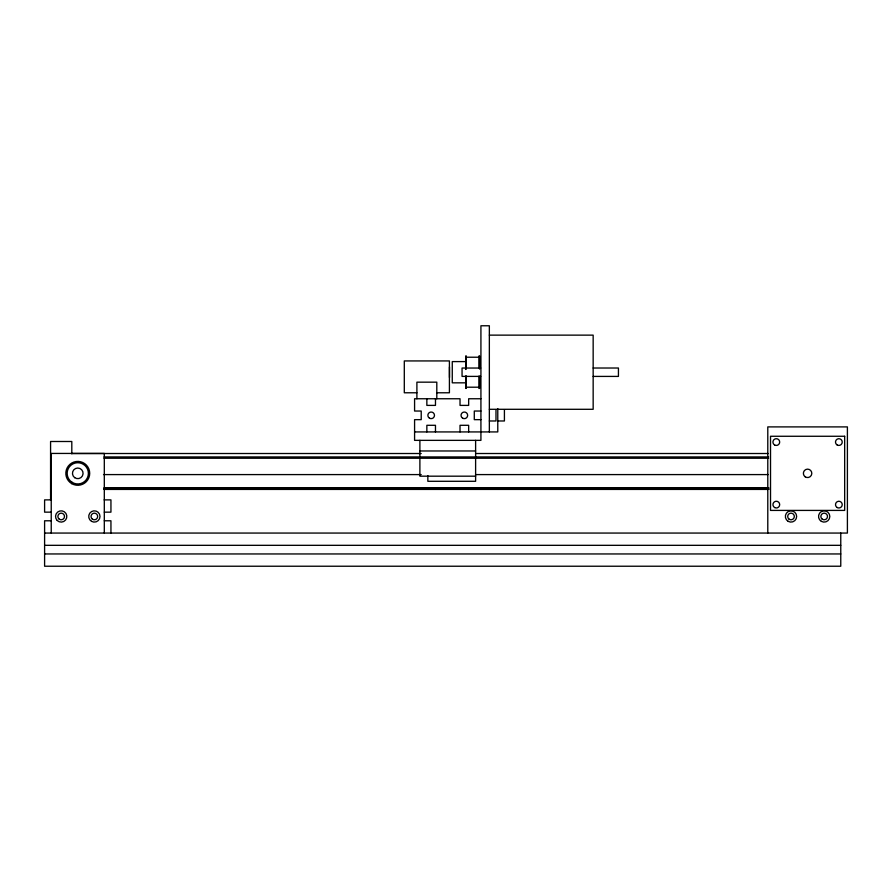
<?xml version="1.0" encoding="UTF-8"?>
<svg xmlns="http://www.w3.org/2000/svg" width="892" height="892" viewBox="0 0 892 892"><rect width="100%" height="100%" fill="white"/><g stroke="black" fill="none" stroke-linecap="round" stroke-linejoin="round"><path stroke-width="1.34" d="M489.351 335.136L593.158 335.136L593.158 409.294L489.351 409.294M466.326 357.224L478.937 357.224M465.669 361.594L452.266 361.594L452.266 382.835L465.669 382.835M593.158 368.017L618.435 368.017L618.435 376.413L593.158 376.413M480.677 368.039L462.056 368.039L462.056 376.391L480.677 376.391M466.326 387.206L478.937 387.206M416.898 392.781L404.299 392.781L404.299 360.937L449.412 360.937L449.412 392.781L436.801 392.781M480.922 398.757L468.657 398.757L468.657 405.392L460.027 405.392L460.027 398.757L414.579 398.757L414.579 411.034L421.214 411.034L421.214 419.653L414.579 419.653L414.579 440.358L480.922 440.358L480.922 325.77L489.351 325.77L489.351 431.929M480.922 411.034L474.288 411.034L474.288 419.653L480.922 419.653M489.351 420.979L495.985 420.979L495.985 409.707M497.781 420.979L504.415 420.979L504.415 409.707M414.579 431.929L497.781 431.929L497.781 408.592M419.887 450.973L475.614 450.973M71.471 453.515L421.214 453.515M475.559 453.515L768.179 453.515M103.996 456.938L768.614 456.938M103.996 458.232L768.614 458.232M103.517 474.589L421.214 474.589M475.559 474.589L768.179 474.589M475.614 476.183L419.887 476.183L419.887 440.358M103.963 488.013L769.06 488.013M104.208 488.125L767.923 488.125M103.963 489.307L769.06 489.307M104.208 489.418L767.923 489.418M51.424 499.877L44.6 499.877L44.6 512.153L51.234 512.153M104.13 499.877L110.942 499.877L110.942 512.153L104.308 512.153M51.234 520.783L44.6 520.783L44.6 566.23L840.766 566.23L840.766 533.059M104.308 520.783L110.942 520.783L110.942 533.059M44.6 533.059L847.4 533.059L847.4 426.9L767.789 426.9L767.789 533.059M44.6 545.324L840.766 545.324M44.6 553.954L840.766 553.954M479.595 355.941L479.595 369.121M479.595 376.268L479.595 388.488M478.937 355.941L478.937 368.329M478.937 376.101L478.937 388.488M475.614 440.358L475.614 481.29L427.848 481.29L427.848 475.67M468.657 431.929L468.657 425.294L460.027 425.294L460.027 431.929M466.326 355.997L466.326 368.998M466.326 376L466.326 388.433M465.669 355.997L465.669 369.466M465.669 376L465.669 388.433M449.49 366.935L449.49 377.506M436.801 398.757L436.801 382.166L416.898 382.166L416.898 398.757M435.474 398.757L435.474 405.392L426.855 405.392L426.855 398.757M435.474 431.929L435.474 425.294L426.855 425.294L426.855 431.929M104.308 533.059L104.308 453.437L51.234 453.437L51.234 533.059M71.806 453.76L71.806 441.495L50.576 441.495L50.576 499.877M844.668 436.266L770.521 436.266L770.521 510.414L844.668 510.414L844.668 436.266M788.182 521.352A5.642 5.642 0 0 0 796.645 516.468A5.642 5.642 0 0 0 788.182 511.584A5.642 5.642 0 0 0 788.182 521.352M789.03 519.133A3.323 3.323 0 0 0 794.304 516.847A3.323 3.323 0 0 0 789.688 513.424A3.323 3.323 0 0 0 789.03 519.133M821.354 521.352A5.642 5.642 0 0 0 829.816 516.468A5.642 5.642 0 0 0 821.354 511.584A5.642 5.642 0 0 0 821.354 521.352M822.201 519.133A3.323 3.323 0 0 0 827.475 516.847A3.323 3.323 0 0 0 822.859 513.424A3.323 3.323 0 0 0 822.201 519.133M837.187 444.985A3.367 3.367 0 0 0 842.238 442.064A3.367 3.367 0 0 0 837.187 439.143A3.367 3.367 0 0 0 837.187 444.985M837.187 507.537A3.367 3.367 0 0 0 842.238 504.616A3.367 3.367 0 0 0 837.187 501.705A3.367 3.367 0 0 0 837.187 507.537M774.624 444.985A3.367 3.367 0 0 0 779.686 442.064A3.367 3.367 0 0 0 774.624 439.143A3.367 3.367 0 0 0 774.624 444.985M774.624 507.537A3.367 3.367 0 0 0 779.686 504.616A3.367 3.367 0 0 0 774.624 501.705A3.367 3.367 0 0 0 774.624 507.537M805.242 476.841A4.215 4.215 0 0 0 811.798 473.63A4.215 4.215 0 0 0 805.744 469.56A4.215 4.215 0 0 0 805.242 476.841M74.705 477.677A5.307 5.307 0 0 0 83.056 473.83A5.307 5.307 0 0 0 75.552 468.523A5.307 5.307 0 0 0 74.705 477.677M72.107 482.316A10.615 10.615 0 0 0 88.386 473.752A10.615 10.615 0 0 0 72.832 463.952A10.615 10.615 0 0 0 72.107 482.316M57.199 520.46A5.642 5.642 0 0 0 66.632 517.929A5.642 5.642 0 0 0 59.731 511.016A5.642 5.642 0 0 0 57.199 520.46M59.206 519.133A3.323 3.323 0 0 0 64.48 516.847A3.323 3.323 0 0 0 59.876 513.424A3.323 3.323 0 0 0 59.206 519.133M91.541 521.352A5.642 5.642 0 0 0 100.004 516.468A5.642 5.642 0 0 0 91.541 511.584A5.642 5.642 0 0 0 91.541 521.352M92.378 519.133A3.323 3.323 0 0 0 97.652 516.847A3.323 3.323 0 0 0 93.047 513.424A3.323 3.323 0 0 0 92.378 519.133M71.806 483.687A11.942 11.942 0 0 0 89.713 473.34A11.942 11.942 0 0 0 71.806 463.004A11.942 11.942 0 0 0 71.806 483.687M462.68 418.214A3.323 3.323 0 0 0 467.653 415.337A3.323 3.323 0 0 0 462.68 412.472A3.323 3.323 0 0 0 462.68 418.214M429.509 418.214A3.323 3.323 0 0 0 434.482 415.337A3.323 3.323 0 0 0 429.509 412.472A3.323 3.323 0 0 0 429.509 418.214"/></g></svg>
